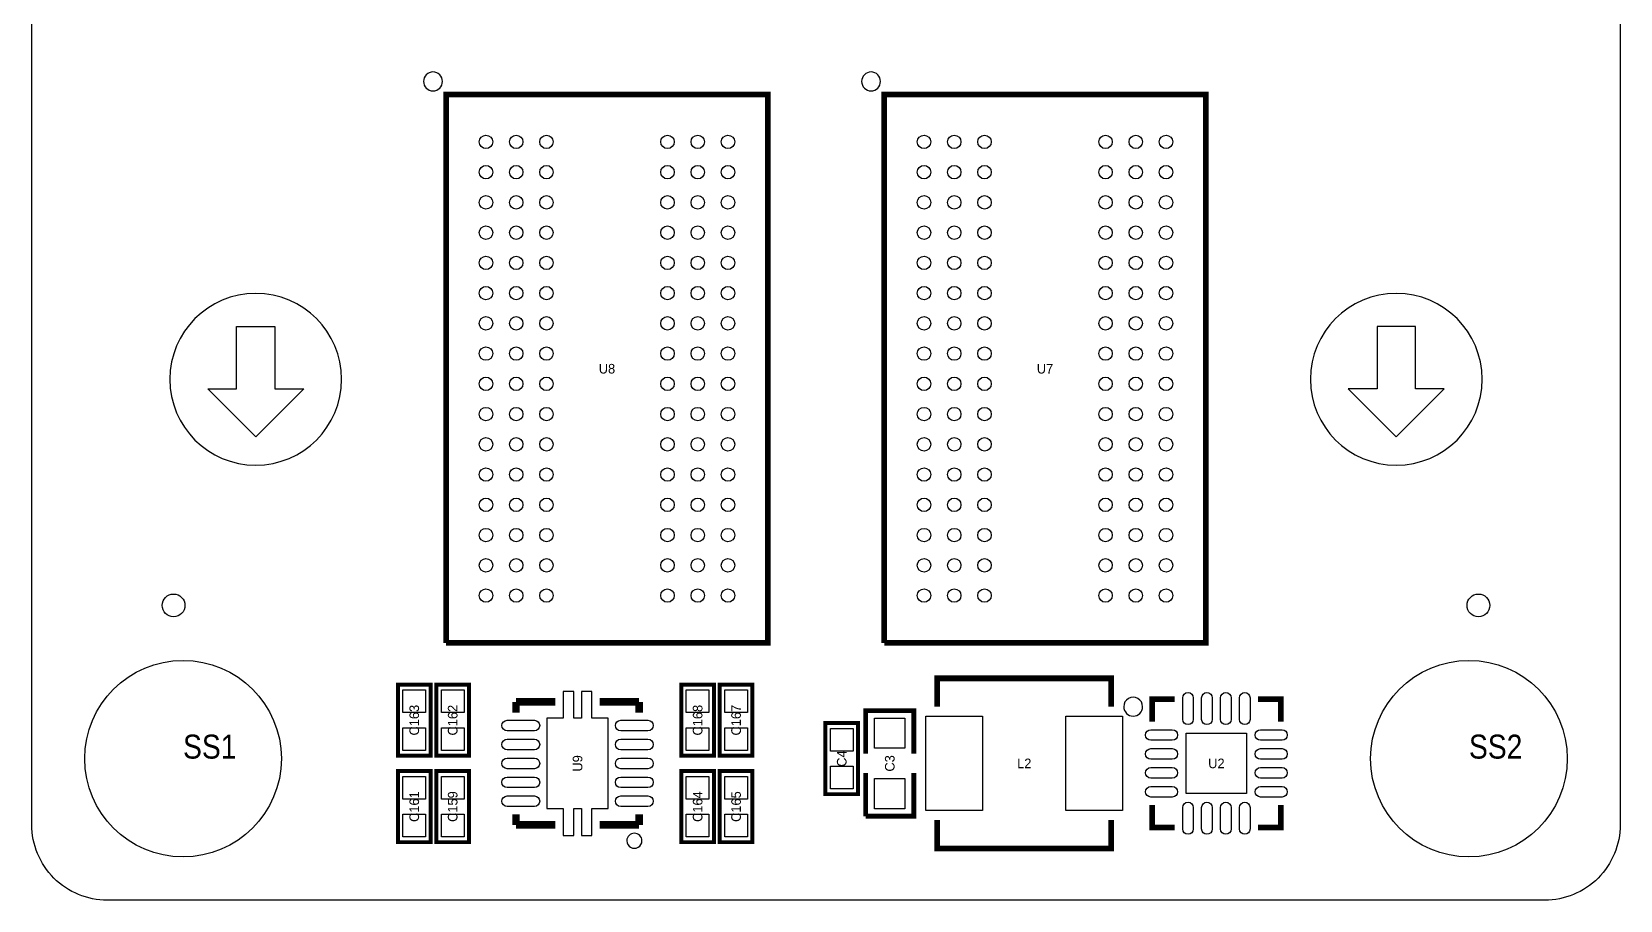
# Model space of a CAD drawing. Extents: x 5 to 47, y 4 to 60.
# Drawn here: x 5 to 47, y 4 to 26.97 of the extents above; entities that cross this region are included whole.
import ezdxf
from ezdxf.enums import TextEntityAlignment as Align

# ---------------------------------------------------------------- set-up
doc = ezdxf.new("R2010")
doc.units = 0
for name, color, linetype in [('BG_OUTLINE', 92, 'CONTINUOUS'), ('BG_SILKSCREEN_TOP', 30, 'CONTINUOUS'), ('PG_SILKSCREEN_TOP', 253, 'CONTINUOUS'), ('PIN_TOP', 92, 'CONTINUOUS'), ('RD_SILKSCREEN_TOP', 85, 'CONTINUOUS')]:
    doc.layers.add(name, color=color, linetype=linetype)

msp = doc.modelspace()

# ---------------------------------------------------------------- linework, layer by layer
at = {"layer": 'BG_OUTLINE'}
msp.add_lwpolyline([(4.99999, 5.999988), (4.99999, 57.999884, -0.414214), (6.999986, 59.99988), (44.99991, 59.99988, -0.414214), (46.999906, 57.999884), (46.999906, 5.999988, -0.414214), (44.99991, 3.999992), (6.999986, 3.999992, -0.414214)], format="xyb", close=True, dxfattribs=at)
at = {"layer": 'BG_SILKSCREEN_TOP'}
for points in [[(13.193852, 17.78, 1), (8.650148, 17.78, 1)], [(43.349748, 17.78, 1), (38.806044, 17.78, 1)]]:
    msp.add_lwpolyline(points, format="xyb", close=True, dxfattribs=at)
for points in [[(11.43, 17.526), (12.192, 17.526), (10.922, 16.256), (9.652, 17.526), (10.414, 17.526), (10.414, 19.177), (11.43, 19.177)], [(40.569896, 17.526), (39.807896, 17.526), (41.077896, 16.256), (42.347896, 17.526), (41.585896, 17.526), (41.585896, 19.177), (40.569896, 19.177)]]:
    msp.add_lwpolyline(points, close=True, dxfattribs=at)
at = {"layer": 'PG_SILKSCREEN_TOP'}
for points in [[(15.858744, 25.66002, 1), (15.358752, 25.659999, 1)], [(27.441144, 25.66002, 1), (26.941152, 25.659999, 1)], [(34.371991, 9.119997, 1), (33.872009, 9.120003, 1)], [(21.133308, 5.573801, 1), (20.733292, 5.573799, 1)]]:
    msp.add_lwpolyline(points, format="xyb", close=True, dxfattribs=at)
for points, const_width in [([(15.956051, 10.807319), (24.461445, 10.807319), (24.461445, 25.3127), (16.955745, 25.3127)], 0.1524), ([(16.955745, 25.3127), (15.956051, 25.3127), (15.956051, 24.313007)], 0.1524), ([(27.538451, 10.807319), (36.043845, 10.807319), (36.043845, 25.3127), (28.538145, 25.3127)], 0.1524), ([(28.538145, 25.3127), (27.538451, 25.3127), (27.538451, 24.313007)], 0.1524), ([(15.956051, 24.313007), (15.956051, 10.807014)], 0.1524), ([(27.538451, 24.313007), (27.538451, 10.807014)], 0.1524), ([(15.5448, 9.7028), (15.5448, 7.8232), (14.6812, 7.8232), (14.6812, 9.7028), (15.5448, 9.7028)], 0.1016), ([(16.5608, 9.7028), (16.5608, 7.8232), (15.6972, 7.8232), (15.6972, 9.7028), (16.5608, 9.7028)], 0.1016), ([(22.1742, 7.8232), (22.1742, 9.7028), (23.0378, 9.7028), (23.0378, 7.8232), (22.1742, 7.8232)], 0.1016), ([(23.1902, 7.8232), (23.1902, 9.7028), (24.0538, 9.7028), (24.0538, 7.8232), (23.1902, 7.8232)], 0.1016), ([(33.541995, 9.119997), (33.541995, 9.870008), (28.942005, 9.870008), (28.942005, 9.119997)], 0.150012), ([(17.802911, 9.248089), (18.8468, 9.248089)], 0.2), ([(17.802911, 8.963711), (17.802911, 9.248089)], 0.2), ([(20.0152, 9.248089), (21.059089, 9.248089)], 0.2), ([(21.059089, 9.248089), (21.059089, 8.963711)], 0.2), ([(35.222002, 9.319997), (34.622003, 9.319997), (34.622003, 8.719998)], 0.150012), ([(37.421998, 9.319997), (38.021997, 9.319997), (38.021997, 8.719998)], 0.150012), ([(27.051, 7.874), (27.051, 9.017), (28.321, 9.017), (28.321, 7.874)], 0.127), ([(25.9842, 6.8072), (25.9842, 8.6868), (26.8478, 8.6868), (26.8478, 6.8072), (25.9842, 6.8072)], 0.1016), ([(14.6812, 5.5372), (14.6812, 7.4168), (15.5448, 7.4168), (15.5448, 5.5372), (14.6812, 5.5372)], 0.1016), ([(15.6972, 5.5372), (15.6972, 7.4168), (16.5608, 7.4168), (16.5608, 5.5372), (15.6972, 5.5372)], 0.1016), ([(23.0378, 7.4168), (23.0378, 5.5372), (22.1742, 5.5372), (22.1742, 7.4168), (23.0378, 7.4168)], 0.1016), ([(24.0538, 7.4168), (24.0538, 5.5372), (23.1902, 5.5372), (23.1902, 7.4168), (24.0538, 7.4168)], 0.1016), ([(28.321, 7.366), (28.321, 6.223), (27.051, 6.223)], 0.127), ([(27.051, 6.223), (27.051, 7.366)], 0.127), ([(17.802911, 5.991911), (17.802911, 6.276289)], 0.2), ([(21.059089, 6.276289), (21.059089, 5.991911)], 0.2), ([(34.622003, 6.520002), (34.622003, 5.920003), (35.222002, 5.920003)], 0.150012), ([(38.021997, 6.520002), (38.021997, 5.920003), (37.421998, 5.920003)], 0.150012), ([(18.8468, 5.991911), (17.802911, 5.991911)], 0.2), ([(21.059089, 5.991911), (20.0152, 5.991911)], 0.2), ([(33.541995, 6.120003), (33.541995, 5.369992), (28.942005, 5.369992), (28.942005, 6.120003)], 0.150012)]:
    msp.add_lwpolyline(points, dxfattribs=dict(at, const_width=const_width))
at = {"layer": 'PIN_TOP'}
for points in [[(14.813305, 9.562567), (15.412695, 9.562567), (15.412695, 8.963177), (14.813305, 8.963177)], [(15.829305, 9.562567), (16.428695, 9.562567), (16.428695, 8.963177), (15.829305, 8.963177)], [(20.2438, 6.4262), (20.2438, 8.8138), (19.812, 8.8138), (19.812, 9.525), (19.5326, 9.525), (19.5326, 8.8138), (19.3294, 8.8138), (19.3294, 9.525), (19.05, 9.525), (19.05, 8.8138), (18.6182, 8.8138), (18.6182, 6.4262), (19.05, 6.4262), (19.05, 5.715), (19.3294, 5.715), (19.3294, 6.4262), (19.5326, 6.4262), (19.5326, 5.715), (19.812, 5.715), (19.812, 6.4262)], [(22.905695, 8.963177), (22.306305, 8.963177), (22.306305, 9.562567), (22.905695, 9.562567)], [(23.921695, 8.963177), (23.322305, 8.963177), (23.322305, 9.562567), (23.921695, 9.562567)], [(28.08605, 8.02005), (27.28595, 8.02005), (27.28595, 8.82015), (28.08605, 8.82015)], [(30.14199, 8.869997), (30.14199, 6.370003), (28.641993, 6.370003), (28.641993, 8.869997)], [(33.842007, 8.869997), (33.842007, 6.370003), (32.34201, 6.370003), (32.34201, 8.869997)], [(14.813305, 8.562823), (15.412695, 8.562823), (15.412695, 7.963433), (14.813305, 7.963433)], [(15.829305, 8.562823), (16.428695, 8.562823), (16.428695, 7.963433), (15.829305, 7.963433)], [(22.905695, 7.963433), (22.306305, 7.963433), (22.306305, 8.562823), (22.905695, 8.562823)], [(23.921695, 7.963433), (23.322305, 7.963433), (23.322305, 8.562823), (23.921695, 8.562823)], [(26.715695, 7.947177), (26.116305, 7.947177), (26.116305, 8.546567), (26.715695, 8.546567)], [(37.121998, 6.820002), (35.522002, 6.820002), (35.522002, 8.419998), (37.121998, 8.419998)], [(15.412695, 6.677177), (14.813305, 6.677177), (14.813305, 7.276567), (15.412695, 7.276567)], [(16.428695, 6.677177), (15.829305, 6.677177), (15.829305, 7.276567), (16.428695, 7.276567)], [(22.306305, 7.276567), (22.905695, 7.276567), (22.905695, 6.677177), (22.306305, 6.677177)], [(23.322305, 7.276567), (23.921695, 7.276567), (23.921695, 6.677177), (23.322305, 6.677177)], [(26.715695, 6.947433), (26.116305, 6.947433), (26.116305, 7.546823), (26.715695, 7.546823)], [(28.08605, 6.41985), (27.28595, 6.41985), (27.28595, 7.21995), (28.08605, 7.21995)], [(15.412695, 5.677433), (14.813305, 5.677433), (14.813305, 6.276823), (15.412695, 6.276823)], [(16.428695, 5.677433), (15.829305, 5.677433), (15.829305, 6.276823), (16.428695, 6.276823)], [(22.306305, 6.276823), (22.905695, 6.276823), (22.905695, 5.677433), (22.306305, 5.677433)], [(23.322305, 6.276823), (23.921695, 6.276823), (23.921695, 5.677433), (23.322305, 5.677433)]]:
    msp.add_lwpolyline(points, close=True, dxfattribs=at)
for points in [[(35.711943, 9.355011), (35.711943, 8.785009, -1), (35.432035, 8.785009), (35.432035, 9.355011, -1)], [(36.211942, 9.355011), (36.211942, 8.785009, -1), (35.932034, 8.785009), (35.932034, 9.355011, -1)], [(36.711966, 9.355011), (36.711966, 8.785009, -1), (36.432058, 8.785009), (36.432058, 9.355011, -1)], [(37.211965, 9.355011), (37.211965, 8.785009, -1), (36.932057, 8.785009), (36.932057, 9.355011, -1)], [(17.569917, 8.760816), (18.289905, 8.760816, -1), (18.289905, 8.480806), (17.569917, 8.480806, -1)], [(20.572095, 8.760816), (21.292083, 8.760816, -1), (21.292083, 8.480806), (20.572095, 8.480806, -1)], [(35.156991, 8.230057), (34.58699, 8.230057, -1), (34.58699, 8.509965), (35.156991, 8.509965, -1)], [(38.05701, 8.230057), (37.487009, 8.230057, -1), (37.487009, 8.509965), (38.05701, 8.509965, -1)], [(17.569917, 8.26041), (18.289905, 8.26041, -1), (18.289905, 7.980401), (17.569917, 7.980401, -1)], [(20.572095, 8.26041), (21.292083, 8.26041, -1), (21.292083, 7.980401), (20.572095, 7.980401, -1)], [(35.156991, 7.730058), (34.58699, 7.730058, -1), (34.58699, 8.009966), (35.156991, 8.009966, -1)], [(38.05701, 7.730058), (37.487009, 7.730058, -1), (37.487009, 8.009966), (38.05701, 8.009966, -1)], [(17.569917, 7.760005), (18.289905, 7.760005, -1), (18.289905, 7.479995), (17.569917, 7.479995, -1)], [(20.572095, 7.760005), (21.292083, 7.760005, -1), (21.292083, 7.479995), (20.572095, 7.479995, -1)], [(17.569917, 7.259599), (18.289905, 7.259599, -1), (18.289905, 6.97959), (17.569917, 6.97959, -1)], [(20.572095, 7.259599), (21.292083, 7.259599, -1), (21.292083, 6.97959), (20.572095, 6.97959, -1)], [(35.156991, 7.230034), (34.58699, 7.230034, -1), (34.58699, 7.509942), (35.156991, 7.509942, -1)], [(38.05701, 7.230034), (37.487009, 7.230034, -1), (37.487009, 7.509942), (38.05701, 7.509942, -1)], [(17.569917, 6.759194), (18.289905, 6.759194, -1), (18.289905, 6.479184), (17.569917, 6.479184, -1)], [(20.572095, 6.759194), (21.292083, 6.759194, -1), (21.292083, 6.479184), (20.572095, 6.479184, -1)], [(35.156991, 6.730035), (34.58699, 6.730035, -1), (34.58699, 7.009943), (35.156991, 7.009943, -1)], [(38.05701, 6.730035), (37.487009, 6.730035, -1), (37.487009, 7.009943), (38.05701, 7.009943, -1)], [(35.711943, 6.454991), (35.711943, 5.884989, -1), (35.432035, 5.884989), (35.432035, 6.454991, -1)], [(36.211942, 6.454991), (36.211942, 5.884989, -1), (35.932034, 5.884989), (35.932034, 6.454991, -1)], [(36.711966, 6.454991), (36.711966, 5.884989, -1), (36.432058, 5.884989), (36.432058, 6.454991, -1)], [(37.211965, 6.454991), (37.211965, 5.884989, -1), (36.932057, 5.884989), (36.932057, 6.454991, -1)]]:
    msp.add_lwpolyline(points, format="xyb", close=True, dxfattribs=at)
for centre, radius in [((17.008856, 24.059998), 0.1778), ((17.808753, 24.059998), 0.1778), ((18.608853, 24.059998), 0.1778), ((21.808643, 24.059998), 0.1778), ((22.608743, 24.059998), 0.1778), ((23.40864, 24.059998), 0.1778), ((28.591256, 24.059998), 0.1778), ((29.391153, 24.059998), 0.1778), ((30.191253, 24.059998), 0.1778), ((33.391043, 24.059998), 0.1778), ((34.191143, 24.059998), 0.1778), ((34.99104, 24.059998), 0.1778), ((17.008856, 23.259898), 0.1778), ((17.808753, 23.259898), 0.1778), ((18.608853, 23.259898), 0.1778), ((21.808643, 23.259898), 0.1778), ((22.608743, 23.259898), 0.1778), ((23.40864, 23.259898), 0.1778), ((28.591256, 23.259898), 0.1778), ((29.391153, 23.259898), 0.1778), ((30.191253, 23.259898), 0.1778), ((33.391043, 23.259898), 0.1778), ((34.191143, 23.259898), 0.1778), ((34.99104, 23.259898), 0.1778), ((17.008856, 22.460001), 0.1778), ((17.808753, 22.460001), 0.1778), ((18.608853, 22.460001), 0.1778), ((21.808643, 22.460001), 0.1778), ((22.608743, 22.460001), 0.1778), ((23.40864, 22.460001), 0.1778), ((28.591256, 22.460001), 0.1778), ((29.391153, 22.460001), 0.1778), ((30.191253, 22.460001), 0.1778), ((33.391043, 22.460001), 0.1778), ((34.191143, 22.460001), 0.1778), ((34.99104, 22.460001), 0.1778), ((17.008856, 21.659901), 0.1778), ((17.808753, 21.659901), 0.1778), ((18.608853, 21.659901), 0.1778), ((21.808643, 21.659901), 0.1778), ((22.608743, 21.659901), 0.1778), ((23.40864, 21.659901), 0.1778), ((28.591256, 21.659901), 0.1778), ((29.391153, 21.659901), 0.1778), ((30.191253, 21.659901), 0.1778), ((33.391043, 21.659901), 0.1778), ((34.191143, 21.659901), 0.1778), ((34.99104, 21.659901), 0.1778), ((17.008856, 20.860106), 0.1778), ((17.808753, 20.860106), 0.1778), ((18.608853, 20.860106), 0.1778), ((21.808643, 20.860106), 0.1778), ((22.608743, 20.860106), 0.1778), ((23.40864, 20.860106), 0.1778), ((28.591256, 20.860106), 0.1778), ((29.391153, 20.860106), 0.1778), ((30.191253, 20.860106), 0.1778), ((33.391043, 20.860106), 0.1778), ((34.191143, 20.860106), 0.1778), ((34.99104, 20.860106), 0.1778), ((17.008856, 20.060006), 0.1778), ((17.808753, 20.060006), 0.1778), ((18.608853, 20.060006), 0.1778), ((21.808643, 20.060006), 0.1778), ((22.608743, 20.060006), 0.1778), ((23.40864, 20.060006), 0.1778), ((28.591256, 20.060006), 0.1778), ((29.391153, 20.060006), 0.1778), ((30.191253, 20.060006), 0.1778), ((33.391043, 20.060006), 0.1778), ((34.191143, 20.060006), 0.1778), ((34.99104, 20.060006), 0.1778), ((17.008856, 19.259906), 0.1778), ((17.808753, 19.259906), 0.1778), ((18.608853, 19.259906), 0.1778), ((21.808643, 19.259906), 0.1778), ((22.608743, 19.259906), 0.1778), ((23.40864, 19.259906), 0.1778), ((28.591256, 19.259906), 0.1778), ((29.391153, 19.259906), 0.1778), ((30.191253, 19.259906), 0.1778), ((33.391043, 19.259906), 0.1778), ((34.191143, 19.259906), 0.1778), ((34.99104, 19.259906), 0.1778), ((17.008856, 18.460009), 0.1778), ((17.808753, 18.460009), 0.1778), ((18.608853, 18.460009), 0.1778), ((21.808643, 18.460009), 0.1778), ((22.608743, 18.460009), 0.1778), ((23.40864, 18.460009), 0.1778), ((28.591256, 18.460009), 0.1778), ((29.391153, 18.460009), 0.1778), ((30.191253, 18.460009), 0.1778), ((33.391043, 18.460009), 0.1778), ((34.191143, 18.460009), 0.1778), ((34.99104, 18.460009), 0.1778), ((17.008856, 17.66001), 0.1778), ((17.808753, 17.66001), 0.1778), ((18.608853, 17.66001), 0.1778), ((21.808643, 17.66001), 0.1778), ((22.608743, 17.66001), 0.1778), ((23.40864, 17.66001), 0.1778), ((28.591256, 17.66001), 0.1778), ((29.391153, 17.66001), 0.1778), ((30.191253, 17.66001), 0.1778), ((33.391043, 17.66001), 0.1778), ((34.191143, 17.66001), 0.1778), ((34.99104, 17.66001), 0.1778), ((17.008856, 16.860114), 0.1778), ((17.808753, 16.860114), 0.1778), ((18.608853, 16.860114), 0.1778), ((21.808643, 16.860114), 0.1778), ((22.608743, 16.860114), 0.1778), ((23.40864, 16.860114), 0.1778), ((28.591256, 16.860114), 0.1778), ((29.391153, 16.860114), 0.1778), ((30.191253, 16.860114), 0.1778), ((33.391043, 16.860114), 0.1778), ((34.191143, 16.860114), 0.1778), ((34.99104, 16.860114), 0.1778), ((17.008856, 16.060014), 0.1778), ((17.808753, 16.060014), 0.1778), ((18.608853, 16.060014), 0.1778), ((21.808643, 16.060014), 0.1778), ((22.608743, 16.060014), 0.1778), ((23.40864, 16.060014), 0.1778), ((28.591256, 16.060014), 0.1778), ((29.391153, 16.060014), 0.1778), ((30.191253, 16.060014), 0.1778), ((33.391043, 16.060014), 0.1778), ((34.191143, 16.060014), 0.1778), ((34.99104, 16.060014), 0.1778), ((17.008856, 15.259914), 0.1778), ((17.808753, 15.259914), 0.1778), ((18.608853, 15.259914), 0.1778), ((21.808643, 15.259914), 0.1778), ((22.608743, 15.259914), 0.1778), ((23.40864, 15.259914), 0.1778), ((28.591256, 15.259914), 0.1778), ((29.391153, 15.259914), 0.1778), ((30.191253, 15.259914), 0.1778), ((33.391043, 15.259914), 0.1778), ((34.191143, 15.259914), 0.1778), ((34.99104, 15.259914), 0.1778), ((17.008856, 14.460118), 0.1778), ((17.808753, 14.460118), 0.1778), ((18.608853, 14.460118), 0.1778), ((21.808643, 14.460118), 0.1778), ((22.608743, 14.460118), 0.1778), ((23.40864, 14.460118), 0.1778), ((28.591256, 14.460118), 0.1778), ((29.391153, 14.460118), 0.1778), ((30.191253, 14.460118), 0.1778), ((33.391043, 14.460118), 0.1778), ((34.191143, 14.460118), 0.1778), ((34.99104, 14.460118), 0.1778), ((17.008856, 13.660018), 0.1778), ((17.808753, 13.660018), 0.1778), ((18.608853, 13.660018), 0.1778), ((21.808643, 13.660018), 0.1778), ((22.608743, 13.660018), 0.1778), ((23.40864, 13.660018), 0.1778), ((28.591256, 13.660018), 0.1778), ((29.391153, 13.660018), 0.1778), ((30.191253, 13.660018), 0.1778), ((33.391043, 13.660018), 0.1778), ((34.191143, 13.660018), 0.1778), ((34.99104, 13.660018), 0.1778), ((17.008856, 12.860122), 0.1778), ((17.808753, 12.860122), 0.1778), ((18.608853, 12.860122), 0.1778), ((21.808643, 12.860122), 0.1778), ((22.608743, 12.860122), 0.1778), ((23.40864, 12.860122), 0.1778), ((28.591256, 12.860122), 0.1778), ((29.391153, 12.860122), 0.1778), ((30.191253, 12.860122), 0.1778), ((33.391043, 12.860122), 0.1778), ((34.191143, 12.860122), 0.1778), ((34.99104, 12.860122), 0.1778), ((17.008856, 12.060022), 0.1778), ((17.808753, 12.060022), 0.1778), ((18.608853, 12.060022), 0.1778), ((21.808643, 12.060022), 0.1778), ((22.608743, 12.060022), 0.1778), ((23.40864, 12.060022), 0.1778), ((28.591256, 12.060022), 0.1778), ((29.391153, 12.060022), 0.1778), ((30.191253, 12.060022), 0.1778), ((33.391043, 12.060022), 0.1778), ((34.191143, 12.060022), 0.1778), ((34.99104, 12.060022), 0.1778), ((8.74997, 11.799951), 0.299999), ((43.249926, 11.799951), 0.299999), ((8.999982, 7.745984), 2.599995), ((42.999914, 7.745984), 2.599995)]:
    msp.add_circle(centre, radius, dxfattribs=at)

# ---------------------------------------------------------------- texts
at = {"layer": 'RD_SILKSCREEN_TOP'}
for s, p in [('U8', (20.208748, 17.93301)), ('U7', (31.791148, 17.93301)), ('L2', (31.242, 7.493)), ('U2', (36.322, 7.493))]:
    msp.add_text(s, height=0.254, dxfattribs=at).set_placement(p, align=Align.CENTER)
for s, p in [('C163', (15.24, 8.762898)), ('C162', (16.256, 8.762898)), ('C168', (22.733, 8.762898)), ('C167', (23.749, 8.762898)), ('U9', (19.558, 7.619898)), ('C4', (26.543, 7.746898)), ('C3', (27.813, 7.619898)), ('C161', (15.24, 6.476898)), ('C159', (16.256, 6.476898)), ('C164', (22.733, 6.476898)), ('C165', (23.749, 6.476898))]:
    msp.add_text(s, height=0.254, rotation=90, dxfattribs=at).set_placement(p, align=Align.CENTER)
at = {"layer": 'RD_SILKSCREEN_TOP', "width": 0.88}
for s, p in [('SS1', (8.999982, 7.745984)), ('SS2', (42.999914, 7.745984))]:
    msp.add_text(s, height=0.635, dxfattribs=at).set_placement(p)

doc.saveas('drawing.dxf')
